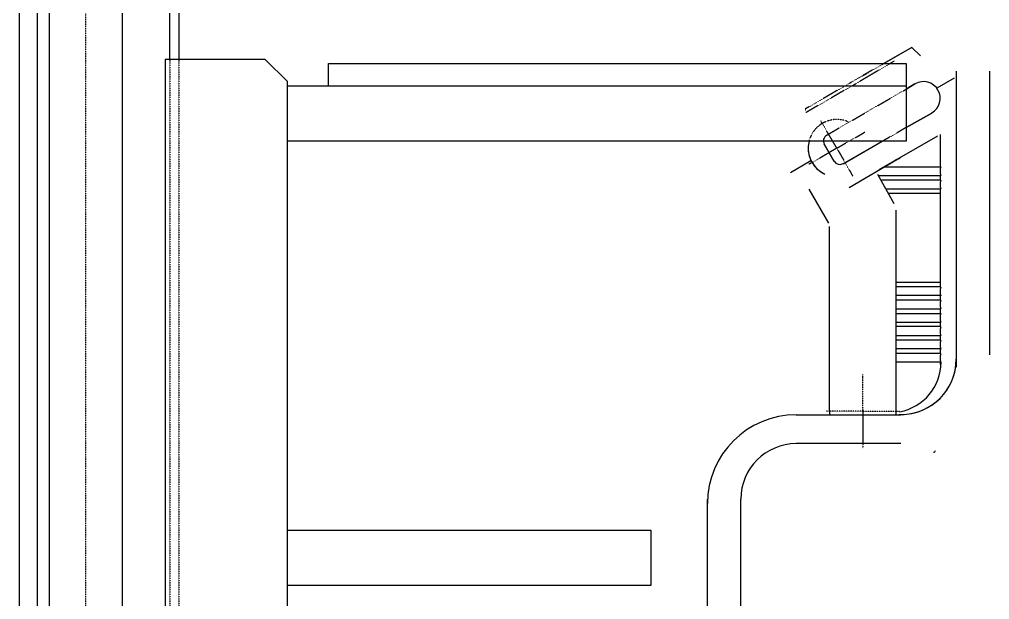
# Model space of a CAD drawing. Extents: x 8 to 3275, y 508 to 2688.
# Drawn here: x 1582.1 to 2079.4, y 1050.1 to 1347.5 of the extents above; entities that cross this region are included whole.
import ezdxf

# ---------------------------------------------------------------- set-up
doc = ezdxf.new("R2010")
doc.units = 0
doc.linetypes.add('DASHED', pattern=[0.019737, 0.013158, -0.006579])
doc.linetypes.add('DOT', pattern=[0.013158, 0, -0.006579, 0, -0.006579])
doc.layers.add('SEVEN', color=5, linetype='CONTINUOUS')

msp = doc.modelspace()

# ---------------------------------------------------------------- linework, layer by layer
at = {"layer": 'SEVEN', "color": 5}
for p, q in [((1582.100024, 700.70001), (1582.100024, 2687.90004)), ((1597.600024, 926.900014), (1597.600024, 2501.700037)), ((1634.700024, 2501.700037), (1634.700024, 926.900014)), ((1591.300024, 926.900014), (1591.300024, 1939.200029)), ((1659.200025, 1327.00002), (1659.200025, 1939.200029)), ((1663.800025, 1939.200029), (1663.800025, 1327.00002)), ((2039.60003, 1333.10002), (2024.60003, 1324.50002)), ((2039.60003, 1333.10002), (2024.80003, 1324.70002)), ((2039.60003, 1333.10002), (2043.90003, 1328.80002)), ((1708.100025, 1327.00002), (1656.900025, 1327.00002)), ((1656.900025, 1327.00002), (1656.900025, 746.800011)), ((1719.500026, 1315.60002), (1708.100025, 1327.00002)), ((1740.500026, 1324.90002), (2036.60003, 1324.90002)), ((1740.500026, 1313.50002), (1740.500026, 1324.90002)), ((2030.50003, 1326.00002), (2027.80003, 1324.50002)), ((2036.60003, 1324.90002), (2036.60003, 1286.200019)), ((2062.300031, 1320.90002), (2062.300031, 1173.300017)), ((2079.400031, 1320.90002), (2079.400031, 1175.600018)), ((1719.300026, 1313.50002), (2036.60003, 1313.50002)), ((1719.500026, 746.800011), (1719.500026, 1315.60002)), ((2008.70003, 1315.40002), (2007.60003, 1314.60002)), ((2036.60003, 1311.70002), (2041.10003, 1314.50002)), ((2036.60003, 1311.70002), (2041.10003, 1314.50002)), ((2041.10003, 1314.50002), (2036.60003, 1311.70002)), ((2041.10003, 1314.50002), (2036.60003, 1311.70002)), ((2036.60003, 1313.50002), (2036.60003, 1285.000019)), ((2061.200031, 1317.40002), (2052.300031, 1312.30002)), ((2049.800031, 1299.500019), (2036.60003, 1292.100019)), ((2049.800031, 1299.500019), (2036.60003, 1292.100019)), ((2036.60003, 1292.100019), (2049.800031, 1299.500019)), ((2036.60003, 1292.100019), (2049.800031, 1299.500019)), ((2054.300031, 1271.800019), (2054.300031, 1288.500019)), ((1974.600029, 1285.000019), (1719.500026, 1285.000019)), ((2036.60003, 1285.000019), (1974.600029, 1285.000019)), ((1999.70003, 1274.600019), (1994.60003, 1283.600019)), ((1999.70003, 1274.600019), (1994.60003, 1283.600019)), ((1994.60003, 1283.600019), (1999.70003, 1274.600019)), ((1994.60003, 1283.600019), (1999.70003, 1274.600019)), ((2024.80003, 1285.200019), (2004.40003, 1273.400019)), ((2004.40003, 1273.400019), (2024.40003, 1285.000019)), ((2004.40003, 1273.400019), (2024.40003, 1285.000019)), ((2052.700031, 1287.600019), (2022.70003, 1270.300019)), ((1987.70003, 1275.000019), (1977.300029, 1268.900019)), ((2007.40003, 1261.400019), (2031.90003, 1275.600019)), ((2031.90003, 1275.600019), (2027.20003, 1272.800019)), ((2031.90003, 1275.600019), (2033.50003, 1276.400019)), ((2054.300031, 1271.800019), (2054.300031, 1275.400019)), ((2054.300031, 1271.800019), (2025.60003, 1271.800019)), ((2030.50003, 1253.000019), (2022.10003, 1267.900019)), ((2054.300031, 1267.300019), (2022.30003, 1267.300019)), ((2054.300031, 1265.000019), (2023.70003, 1265.000019)), ((2054.300031, 1265.000019), (2052.500031, 1265.000019)), ((2054.300031, 1266.300019), (2054.300031, 1267.300019)), ((2054.300031, 1265.000019), (2054.300031, 1266.300019)), ((2054.300031, 1265.000019), (2054.300031, 1266.300019)), ((1997.00003, 1243.000019), (1986.90003, 1260.500019)), ((2054.300031, 1260.500019), (2026.20003, 1260.500019)), ((2054.300031, 1258.300019), (2027.60003, 1258.300019)), ((2054.300031, 1260.500019), (2052.500031, 1260.500019)), ((2054.300031, 1259.300019), (2054.300031, 1260.500019)), ((2054.300031, 1210.400018), (2054.300031, 1260.500019)), ((2031.50003, 1145.000017), (2031.50003, 1249.700019)), ((1997.30003, 1146.600017), (1997.30003, 1241.400018)), ((2054.300031, 1212.700018), (2031.50003, 1212.700018)), ((2054.300031, 1210.400018), (2031.50003, 1210.400018)), ((2054.300031, 1210.400018), (2052.500031, 1210.400018)), ((2054.300031, 1210.400018), (2054.300031, 1211.600018)), ((2054.300031, 1210.400018), (2054.300031, 1211.600018)), ((2054.300031, 1205.900018), (2031.50003, 1205.900018)), ((2054.300031, 1203.500018), (2031.50003, 1203.500018)), ((2054.300031, 1205.900018), (2052.500031, 1205.900018)), ((2054.300031, 1203.500018), (2052.500031, 1203.500018)), ((2054.300031, 1204.700018), (2054.300031, 1205.900018)), ((2054.300031, 1203.500018), (2054.300031, 1204.700018)), ((2054.300031, 1203.500018), (2054.300031, 1204.700018)), ((2054.300031, 1199.000018), (2031.50003, 1199.000018)), ((2054.300031, 1199.000018), (2052.500031, 1199.000018)), ((2054.300031, 1197.800018), (2054.300031, 1199.000018)), ((2054.300031, 1196.600018), (2031.50003, 1196.600018)), ((2054.300031, 1196.600018), (2052.500031, 1196.600018)), ((2054.300031, 1196.600018), (2054.300031, 1198.000018)), ((2054.300031, 1196.600018), (2054.300031, 1198.000018)), ((2054.300031, 1192.100018), (2031.50003, 1192.100018)), ((2054.300031, 1190.000018), (2031.50003, 1190.000018)), ((2054.300031, 1192.100018), (2052.500031, 1192.100018)), ((2054.300031, 1190.000018), (2052.500031, 1190.000018)), ((2054.300031, 1191.000018), (2054.300031, 1192.100018)), ((2054.300031, 1190.000018), (2054.300031, 1191.200018)), ((2054.300031, 1190.000018), (2054.300031, 1191.200018)), ((2054.300031, 1185.300018), (2031.50003, 1185.300018)), ((2054.300031, 1185.300018), (2052.500031, 1185.300018)), ((2054.300031, 1184.300018), (2054.300031, 1185.300018)), ((2054.300031, 1183.100018), (2054.300031, 1184.300018)), ((2054.300031, 1183.100018), (2054.300031, 1184.300018)), ((2054.300031, 1183.100018), (2031.50003, 1183.100018)), ((2054.300031, 1183.100018), (2052.500031, 1183.100018)), ((2054.300031, 1183.100018), (2052.500031, 1183.100018)), ((2054.300031, 1178.600018), (2031.50003, 1178.600018)), ((2054.300031, 1176.200018), (2031.50003, 1176.200018)), ((2054.300031, 1178.600018), (2052.500031, 1178.600018)), ((2054.300031, 1178.600018), (2052.500031, 1178.600018)), ((2054.300031, 1176.200018), (2052.500031, 1176.200018)), ((2054.300031, 1176.200018), (2052.500031, 1176.200018)), ((2054.300031, 1176.200018), (2052.500031, 1176.200018)), ((2054.300031, 1177.400018), (2054.300031, 1178.600018)), ((2054.300031, 1176.200018), (2054.300031, 1177.400018)), ((2054.300031, 1176.200018), (2054.300031, 1177.400018)), ((2062.300031, 1175.600018), (2062.300031, 1169.200017)), ((2062.300031, 1175.600018), (2062.300031, 1173.300017)), ((2054.300031, 1171.700017), (2031.50003, 1171.700017)), ((2054.300031, 1171.700017), (2052.500031, 1171.700017)), ((2054.300031, 1171.700017), (2052.500031, 1171.700017)), ((2054.300031, 1171.700017), (2052.500031, 1171.700017)), ((2054.300031, 1170.500017), (2054.300031, 1171.700017)), ((1980.30003, 1144.800017), (2033.90003, 1144.800017)), ((2033.90003, 1130.100017), (1980.30003, 1130.100017)), ((1934.700029, 1101.600016), (1934.700029, 818.100012)), ((1951.800029, 1101.600016), (1951.800029, 740.500011)), ((1719.500026, 1085.700016), (1905.700028, 1085.700016)), ((1905.700028, 1085.700016), (1905.700028, 1057.200016)), ((1905.700028, 1057.200016), (1719.500026, 1057.200016))]:
    msp.add_line(p, q, dxfattribs=at)
at = {"layer": 'SEVEN', "color": 5, "linetype": 'DASHED'}
for p, q in [((1616.200024, 880.700013), (1616.200024, 2589.900039)), ((1993.60003, 1294.200019), (1992.80003, 1295.600019)), ((1993.60003, 1294.200019), (1992.80003, 1295.600019)), ((1993.60003, 1294.200019), (1992.80003, 1295.600019)), ((1993.60003, 1294.200019), (1992.80003, 1295.600019)), ((2001.10003, 1281.500019), (1993.60003, 1294.200019)), ((2001.10003, 1281.500019), (1993.60003, 1294.200019)), ((2001.10003, 1281.500019), (1993.60003, 1294.200019)), ((2001.10003, 1281.500019), (1993.60003, 1294.200019)), ((2001.10003, 1281.500019), (2013.80003, 1288.700019)), ((2001.10003, 1281.500019), (2013.80003, 1288.700019)), ((2001.10003, 1281.500019), (2013.80003, 1288.700019)), ((2001.10003, 1281.500019), (2013.80003, 1288.700019)), ((2013.80003, 1288.700019), (2015.40003, 1289.700019)), ((2013.80003, 1288.700019), (2015.40003, 1289.700019)), ((2013.80003, 1288.700019), (2015.40003, 1289.700019)), ((2013.80003, 1288.700019), (2015.40003, 1289.700019)), ((2001.10003, 1281.500019), (1988.30003, 1274.000019)), ((2001.10003, 1281.500019), (1988.30003, 1274.000019)), ((2001.10003, 1281.500019), (1988.30003, 1274.000019)), ((2001.10003, 1281.500019), (1988.30003, 1274.000019)), ((2001.10003, 1281.500019), (2008.50003, 1268.500019)), ((2001.10003, 1281.500019), (2008.50003, 1268.500019)), ((2001.10003, 1281.500019), (2008.50003, 1268.500019)), ((2001.10003, 1281.500019), (2008.50003, 1268.500019)), ((1988.30003, 1274.000019), (1986.70003, 1273.200019)), ((1988.30003, 1274.000019), (1986.70003, 1273.200019)), ((1988.30003, 1274.000019), (1986.70003, 1273.200019)), ((1988.30003, 1274.000019), (1986.70003, 1273.200019)), ((2008.50003, 1268.500019), (2009.30003, 1267.100019)), ((2008.50003, 1268.500019), (2009.30003, 1267.100019)), ((2008.50003, 1268.500019), (2009.30003, 1267.100019)), ((2008.50003, 1268.500019), (2009.30003, 1267.100019)), ((2014.40003, 1163.700017), (2014.40003, 1165.400017)), ((2014.40003, 1146.600017), (2014.40003, 1163.700017)), ((1997.30003, 1146.600017), (1995.60003, 1146.600017)), ((2014.40003, 1146.600017), (1997.30003, 1146.600017)), ((2014.40003, 1148.300017), (2014.40003, 1129.500017)), ((2014.40003, 1146.600017), (2031.50003, 1146.600017)), ((2014.40003, 1146.600017), (2014.40003, 1129.500017)), ((2031.50003, 1146.600017), (2033.30003, 1146.600017)), ((2014.40003, 1129.500017), (2014.40003, 1127.700017)), ((2014.40003, 1129.500017), (2014.40003, 1127.700017))]:
    msp.add_line(p, q, dxfattribs=at)
at = {"layer": 'SEVEN', "color": 5, "linetype": 'DOT'}
for p, q in [((1659.200025, 1327.00002), (1659.200025, 746.800011)), ((1663.800025, 1327.00002), (1663.800025, 746.200011)), ((2024.60003, 1324.50002), (2010.30003, 1316.40002)), ((2027.80003, 1324.50002), (2011.30003, 1314.80002)), ((2008.70003, 1315.40002), (2016.40003, 1319.80002)), ((2017.20003, 1320.10002), (2016.40003, 1319.80002)), ((2008.70003, 1315.40002), (1984.80003, 1301.500019)), ((2009.70003, 1313.90002), (1985.20003, 1299.700019)), ((2009.70003, 1313.90002), (2011.30003, 1314.80002)), ((1995.80003, 1288.100019), (2036.60003, 1311.70002)), ((1984.80003, 1301.500019), (1985.20003, 1301.100019)), ((2031.90003, 1289.300019), (2004.40003, 1273.400019)), ((2036.60003, 1292.100019), (2031.90003, 1289.300019))]:
    msp.add_line(p, q, dxfattribs=at)
at = {"layer": 'SEVEN', "color": 5}
for centre, radius, start, end in [((2045.50003, 1307.000019), 8.6, 30, 120), ((2045.50003, 1307.000019), 8.6, 30, 120), ((2045.50003, 1307.000019), 8.6, 300, 30), ((2045.50003, 1307.000019), 8.6, 300, 30), ((1997.50003, 1285.200019), 3.3, 120, 210), ((1997.50003, 1285.200019), 3.3, 120, 210), ((1997.50003, 1285.200019), 3.3, 120, 210), ((1997.50003, 1285.200019), 3.3, 120, 210), ((2001.10003, 1281.500019), 14.7, 166, 245), ((2001.10003, 1281.500019), 14.7, 166, 245), ((2001.10003, 1281.500019), 14.7, 163, 165), ((2001.10003, 1281.500019), 14.7, 164, 165), ((2001.10003, 1281.500019), 14.7, 163, 164), ((2001.10003, 1281.500019), 14.7, 175, 245), ((2001.10003, 1281.500019), 14.7, 175, 245), ((2002.60003, 1276.400019), 3.3, 210, 300), ((2002.60003, 1276.400019), 3.3, 210, 300), ((2060.800031, 1269.700019), 6.8, 161, 199), ((2060.800031, 1262.800019), 6.8, 161, 199), ((2060.800031, 1208.000018), 6.8, 161, 199), ((2060.800031, 1201.400018), 6.8, 161, 199), ((2060.800031, 1194.500018), 6.8, 161, 199), ((2060.800031, 1187.600018), 6.8, 161, 199), ((2060.800031, 1180.700018), 6.8, 161, 199), ((2060.800031, 1173.900017), 6.8, 161, 199), ((2033.90003, 1173.300017), 28.4, 268, 352), ((2028.80003, 1171.700017), 25.7, 280, 0), ((2033.90003, 1173.300017), 28.4, 270, 0), ((1980.30003, 1099.300016), 45.500001, 90, 180), ((2014.40003, 1146.600017), 17, 180, 186), ((1980.30003, 1101.600016), 28.4, 90, 180), ((2050.600031, 1126.700017), 1.1, 270, 346)]:
    msp.add_arc(centre, radius, start, end, dxfattribs=at)
at = {"layer": 'SEVEN', "color": 5, "linetype": 'DOT'}
msp.add_arc((2001.10003, 1281.500019), 14.7, 65, 161, dxfattribs=at)

doc.saveas('drawing.dxf')
